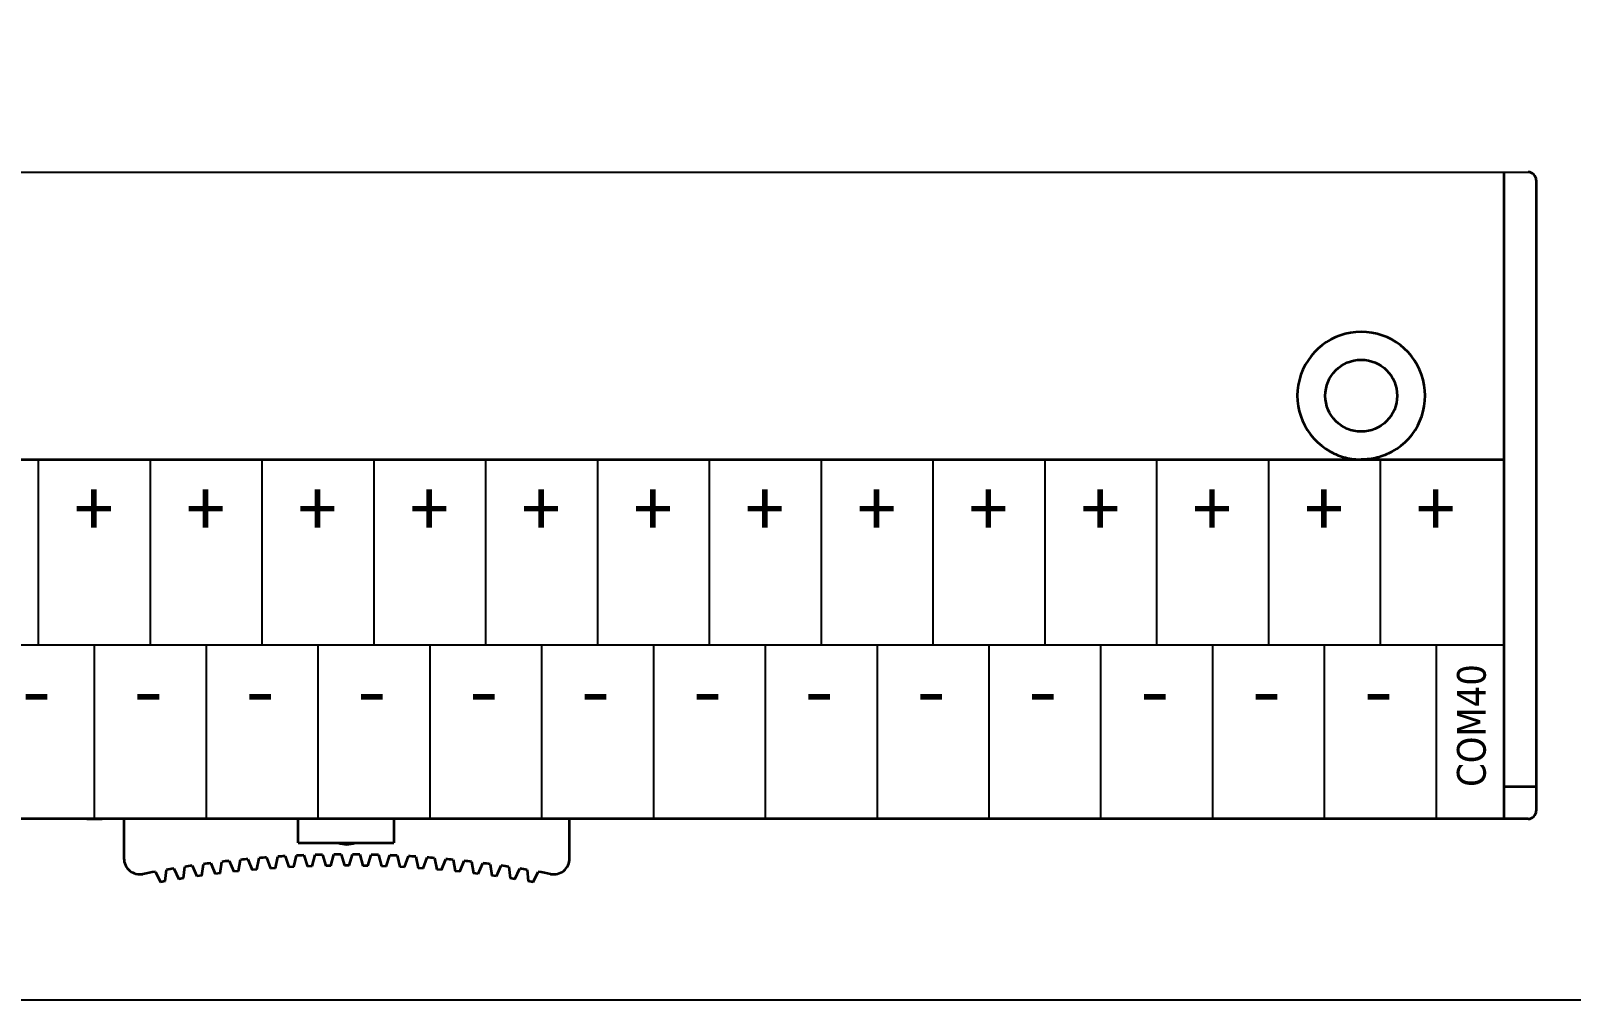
# Model space of a CAD drawing. Header units: millimetres. Extents: x 1618 to 2479, y 422 to 709.
# Drawn here: x 2212.8 to 2309.3, y 566.6 to 627.3 of the extents above; entities that cross this region are included whole.
import ezdxf

# ---------------------------------------------------------------- set-up
doc = ezdxf.new("R2010")
doc.units = ezdxf.units.MM
doc.layers.add('S', color=3, linetype='Continuous')
doc.layers.add('가시적인 것(ISO)', color=7, linetype='Continuous', lineweight=35)
doc.styles.add('style1', font='tahoma.ttf', dxfattribs={"width": 0.7})

msp = doc.modelspace()

# ---------------------------------------------------------------- linework, layer by layer
for p, q in [((2158.571, 618.449), (2306.571, 618.449)), ((2213.331, 588.849), (2213.331, 600.449)), ((2220.331, 588.849), (2220.331, 600.449)), ((2227.331, 588.849), (2227.331, 600.449)), ((2234.331, 588.849), (2234.331, 600.449)), ((2241.331, 588.849), (2241.331, 600.449)), ((2248.331, 588.849), (2248.331, 600.449)), ((2255.331, 588.849), (2255.331, 600.449)), ((2262.331, 588.849), (2262.331, 600.449)), ((2269.331, 588.849), (2269.331, 600.449)), ((2276.331, 588.849), (2276.331, 600.449)), ((2283.331, 588.849), (2283.331, 600.449)), ((2290.331, 588.849), (2290.331, 600.449)), ((2297.331, 588.849), (2297.331, 600.449)), ((2216.831, 577.949), (2216.831, 588.849)), ((2223.831, 577.949), (2223.831, 588.849)), ((2230.831, 577.949), (2230.831, 588.849)), ((2237.831, 577.949), (2237.831, 588.849)), ((2244.831, 577.949), (2244.831, 588.849)), ((2251.831, 577.949), (2251.831, 588.849)), ((2258.831, 577.949), (2258.831, 588.849)), ((2265.831, 577.949), (2265.831, 588.849)), ((2272.831, 577.949), (2272.831, 588.849)), ((2279.831, 577.949), (2279.831, 588.849)), ((2286.831, 577.949), (2286.831, 588.849)), ((2293.831, 577.949), (2293.831, 588.849)), ((2300.831, 577.949), (2300.831, 588.849))]:
    msp.add_line(p, q)
at = {"color": 4}
msp.add_lwpolyline([(2077.629, 699.394), (2463.717, 699.394), (2463.717, 566.59), (2077.629, 566.59)], close=True, dxfattribs=at)
at = {"layer": 'S', "color": 0}
msp.add_line((2160.071, 588.849), (2305.091, 588.849), dxfattribs=at)
at = {"layer": '가시적인 것(ISO)'}
for p, q in [((2305.071, 577.949), (2305.071, 618.449)), ((2307.071, 617.949), (2307.071, 578.449)), ((2160.071, 600.449), (2305.071, 600.449)), ((2307.071, 579.945), (2305.071, 579.945)), ((2307.071, 579.945), (2307.071, 579.995)), ((2306.571, 577.949), (2158.571, 577.949)), ((2216.351, 577.949), (2217.301, 577.949)), ((2218.671, 577.949), (2218.671, 575.474)), ((2229.571, 576.449), (2229.571, 577.949)), ((2235.571, 577.949), (2235.571, 576.449)), ((2246.571, 575.474), (2246.571, 577.949)), ((2229.303, 574.936), (2229.466, 575.644)), ((2229.571, 576.449), (2235.571, 576.449)), ((2229.931, 575.665), (2230.155, 574.973)), ((2230.459, 574.984), (2230.634, 575.689)), ((2231.1, 575.701), (2231.312, 575.006)), ((2231.616, 575.011), (2231.804, 575.714)), ((2232.269, 575.718), (2232.469, 575.019)), ((2232.773, 575.019), (2232.973, 575.718)), ((2233.439, 575.714), (2233.626, 575.011)), ((2233.93, 575.006), (2234.142, 575.701)), ((2234.608, 575.689), (2234.783, 574.984)), ((2235.087, 574.973), (2235.311, 575.665)), ((2235.776, 575.644), (2235.939, 574.936)), ((2221.258, 574.038), (2221.333, 574.761)), ((2221.793, 574.838), (2222.099, 574.179)), ((2222.4, 574.226), (2222.488, 574.948)), ((2222.948, 575.017), (2223.243, 574.352)), ((2223.545, 574.395), (2223.645, 575.115)), ((2224.107, 575.176), (2224.39, 574.506)), ((2224.692, 574.543), (2224.805, 575.261)), ((2225.268, 575.314), (2225.54, 574.64)), ((2225.842, 574.671), (2225.968, 575.388)), ((2226.431, 575.432), (2226.691, 574.753)), ((2226.994, 574.78), (2226.691, 574.753)), ((2226.994, 574.78), (2227.132, 575.494)), ((2227.597, 575.53), (2227.845, 574.847)), ((2228.148, 574.868), (2227.845, 574.847)), ((2228.148, 574.868), (2228.298, 575.579)), ((2228.763, 575.608), (2229, 574.92)), ((2229.303, 574.936), (2229, 574.92)), ((2230.459, 574.984), (2230.155, 574.973)), ((2231.616, 575.011), (2231.312, 575.006)), ((2232.773, 575.019), (2232.469, 575.019)), ((2233.93, 575.006), (2233.626, 575.011)), ((2235.087, 574.973), (2234.783, 574.984)), ((2236.243, 574.92), (2235.939, 574.936)), ((2236.243, 574.92), (2236.479, 575.608)), ((2236.944, 575.579), (2237.094, 574.868)), ((2237.398, 574.847), (2237.094, 574.868)), ((2237.398, 574.847), (2237.646, 575.53)), ((2238.11, 575.494), (2238.248, 574.78)), ((2238.551, 574.753), (2238.248, 574.78)), ((2238.551, 574.753), (2238.811, 575.432)), ((2239.275, 575.388), (2239.4, 574.671)), ((2239.703, 574.64), (2239.974, 575.314)), ((2240.437, 575.261), (2240.55, 574.543)), ((2240.852, 574.506), (2241.135, 575.176)), ((2241.597, 575.115), (2241.698, 574.395)), ((2241.999, 574.352), (2242.294, 575.017)), ((2242.755, 574.948), (2242.843, 574.226)), ((2243.143, 574.179), (2243.45, 574.838)), ((2243.909, 574.761), (2243.984, 574.038)), ((2220.641, 574.639), (2220.959, 573.985)), ((2221.258, 574.038), (2220.959, 573.985)), ((2222.4, 574.226), (2222.099, 574.179)), ((2223.545, 574.395), (2223.243, 574.352)), ((2224.692, 574.543), (2224.39, 574.506)), ((2225.842, 574.671), (2225.54, 574.64)), ((2239.703, 574.64), (2239.4, 574.671)), ((2240.852, 574.506), (2240.55, 574.543)), ((2241.999, 574.352), (2241.698, 574.395)), ((2243.143, 574.179), (2242.843, 574.226)), ((2244.284, 573.985), (2243.984, 574.038)), ((2244.284, 573.985), (2244.602, 574.639))]:
    msp.add_line(p, q, dxfattribs=at)
msp.add_circle((2296.121, 604.449), 2.25, dxfattribs=at)
for centre, radius, start, end in [((2306.571, 617.949), 0.5, 0, 90), ((2296.121, 604.449), 4, 298.95502, 241.04498), ((2306.571, 578.449), 0.5, 270, 0), ((2232.621, 508.719), 67, 92.30079, 92.69921), ((2232.621, 508.719), 67, 91.30079, 91.69921), ((2232.621, 508.719), 67, 90.30079, 90.69921), ((2232.621, 577.849), 1.5, 248.96053, 291.03947), ((2232.621, 508.719), 67, 89.30079, 89.69921), ((2232.621, 508.719), 67, 88.30079, 88.69921), ((2232.621, 508.719), 67, 87.30079, 87.69921), ((2219.671, 575.474), 1, 180, 280.97853), ((2232.621, 508.719), 67, 99.30079, 99.69921), ((2232.621, 508.719), 67, 98.30079, 98.69921), ((2232.621, 508.719), 67, 97.30079, 97.69921), ((2232.621, 508.719), 67, 96.30079, 96.69921), ((2232.621, 508.719), 67, 95.30079, 95.69921), ((2232.621, 508.719), 67, 94.30079, 94.69921), ((2232.621, 508.719), 67, 93.30079, 93.69921), ((2232.621, 508.719), 67, 86.30079, 86.69921), ((2232.621, 508.719), 67, 85.30079, 85.69921), ((2232.621, 508.719), 67, 84.30079, 84.69921), ((2232.621, 508.719), 67, 83.30079, 83.69921), ((2232.621, 508.719), 67, 82.30079, 82.69921), ((2232.621, 508.719), 67, 81.30079, 81.69921), ((2232.621, 508.719), 67, 80.30079, 80.69921), ((2245.571, 575.474), 1, 259.02147, 0), ((2232.621, 508.719), 67, 100.30079, 100.97853), ((2232.621, 508.719), 67, 79.02147, 79.69921)]:
    msp.add_arc(centre, radius, start, end, dxfattribs=at)
for points, knots in [([(2294.185, 600.949), (2294.476, 600.788), (2294.801, 600.658), (2295.467, 600.488), (2295.808, 600.449), (2296.121, 600.449)], [0.4122226, 0.4122226, 0.4122226, 0.4122226, 0.5120288, 0.5120288, 0.611835, 0.611835, 0.611835, 0.611835]), ([(2298.058, 600.949), (2297.767, 600.788), (2297.442, 600.658), (2296.776, 600.488), (2296.435, 600.449), (2296.121, 600.449)], [-0.1996124, -0.1996124, -0.1996124, -0.1996124, -0.0998062, -0.0998062, 0, 0, 0, 0])]:
    msp.add_open_spline(points, degree=3, knots=knots, dxfattribs=at)

# ---------------------------------------------------------------- texts
at = {"color": 7}
for s, p in [('+', (2215.594, 595.622)), ('+', (2222.594, 595.622)), ('+', (2229.594, 595.622)), ('+', (2236.594, 595.622)), ('+', (2243.594, 595.622)), ('+', (2250.594, 595.622)), ('+', (2257.594, 595.622)), ('+', (2264.594, 595.622)), ('+', (2271.594, 595.622)), ('+', (2278.594, 595.622)), ('+', (2285.594, 595.622)), ('+', (2292.594, 595.622)), ('+', (2299.594, 595.622)), ('-', (2212.005, 584.245)), ('-', (2219.005, 584.245)), ('-', (2226.005, 584.245)), ('-', (2233.005, 584.245)), ('-', (2240.005, 584.245)), ('-', (2247.005, 584.245)), ('-', (2254.005, 584.245)), ('-', (2261.005, 584.245)), ('-', (2268.005, 584.245)), ('-', (2275.005, 584.245)), ('-', (2282.005, 584.245)), ('-', (2289.005, 584.245)), ('-', (2296.005, 584.245))]:
    msp.add_text(s, height=3.5, dxfattribs=at).set_placement(p)
at = {"style": 'style1'}
msp.add_text('COM40', height=1.8, rotation=90, dxfattribs=at).set_placement((2303.914, 579.948))

doc.saveas('drawing.dxf')
